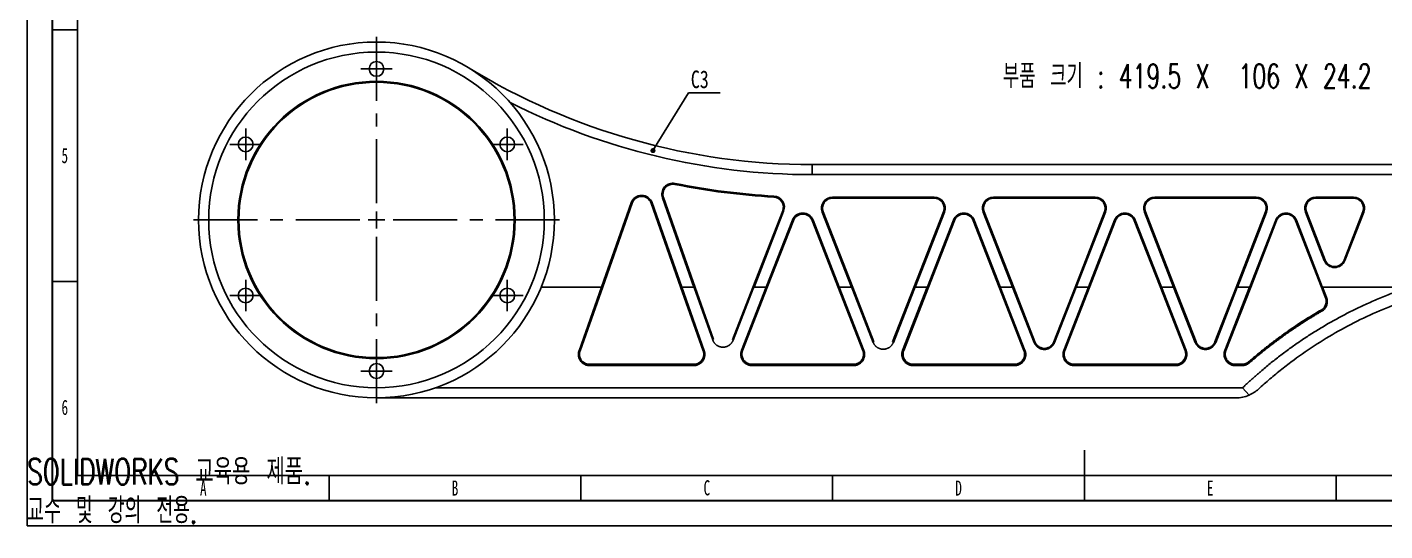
# Model space of a CAD drawing. Header units: millimetres. Extents: x 0 to 420, y 0 to 298.
# Drawn here: x 0 to 269.7, y 0 to 100 of the extents above; entities that cross this region are included whole.
import ezdxf

# ---------------------------------------------------------------- set-up
doc = ezdxf.new("R2010")
doc.units = ezdxf.units.MM
doc.linetypes.add('CENTERX2', pattern=[20.32, 12.7, -2.54, 2.54, -2.54])
for name, color, linetype in [('SLD-0', 179, 'Continuous'), ('가는실선', 7, 'Continuous'), ('중심선', 1, 'CENTERX2'), ('치수선', 104, 'Continuous')]:
    doc.layers.add(name, color=color, linetype=linetype)
doc.layers.add('도면층1', color=4, linetype='Continuous', lineweight=35)
doc.layers.add('도면층2', color=3, linetype='Continuous', lineweight=25)
doc.styles.add('SLDTEXTSTYLE12', font='TXT', dxfattribs={"width": 0.7, "bigfont": 'bigfont'})
doc.styles.add('SLDTEXTSTYLE13', font='TXT', dxfattribs={"width": 0.645455, "bigfont": 'bigfont'})
doc.styles.add('SLDTEXTSTYLE2', font='TXT', dxfattribs={"width": 0.638186})
doc.styles.add('SLDTEXTSTYLE4', font='TXT', dxfattribs={"width": 0.75})
doc.styles.add('SLDTEXTSTYLE7', font='TXT', dxfattribs={"width": 0.675926, "bigfont": 'bigfont'})
doc.dimstyles.new('SLDDIMSTYLE12', dxfattribs={"dimtxt": 0.18, "dimasz": 1.016, "dimexe": 0, "dimexo": 0.0625, "dimgap": 0, "dimtad": 0, "dimtih": 1, "dimtoh": 1, "dimdec": 0, "dimrnd": 1e-09, "dimzin": 0, "dimdsep": 46, "dimtxsty": 'Standard', "dimblk1": 'DOT', "dimblk2": 'DOT', "dimsah": 1, "dimcen": 0.09, "dimadec": 0, "dimazin": 0, "dimtfac": 1.016, "dimtdec": 0, "dimtofl": 0, "dimtmove": 0, "dimatfit": 3, "dimldrblk": 'DOT', "dimfxl": 1, "dimfrac": 2, "dimtolj": 1, "dimtzin": 0, "dimarcsym": 0})
doc.dimstyles.new('SLDDIMSTYLE3', dxfattribs={"dimtxt": 3.5, "dimasz": 3.302, "dimexe": 0, "dimexo": 0.0625, "dimgap": 0.875, "dimtad": 0, "dimtih": 1, "dimtoh": 1, "dimdec": 3, "dimlfac": 1.5, "dimrnd": 1e-09, "dimzin": 12, "dimdsep": 46, "dimtxsty": 'SLDTEXTSTYLE4', "dimblk1": 'NONE', "dimblk2": 'NONE', "dimsah": 1, "dimcen": 0, "dimadec": 0, "dimazin": 3, "dimtfac": 1, "dimtdec": 3, "dimtofl": 0, "dimtmove": 0, "dimatfit": 3, "dimldrblk": 'NONE', "dimfxl": 1, "dimfrac": 2, "dimtolj": 1, "dimtzin": 12, "dimarcsym": 0})

# ---------------------------------------------------------------- blocks, each defined once
blk = doc.blocks.new('_D_12')
at = {"layer": '치수선', "transparency": 16777216, "insert": (114.69, 172.74), "char_height": 3.5, "attachment_point": 1, "style": 'SLDTEXTSTYLE4'}
blk.add_mtext('R196', dxfattribs=at)
blk = doc.blocks.new('_None')
blk = doc.blocks.new('SW_NOTE_0_1')
at = {"layer": '치수선', "color": 0}
blk.add_line((6.25, 0), (0, 0), dxfattribs=at)
at = {"layer": '치수선', "color": 0, "insert": (0.43, 4.47), "char_height": 3.5, "attachment_point": 1, "style": 'SLDTEXTSTYLE4'}
blk.add_mtext('C3', dxfattribs=at)
blk = doc.blocks.new('_Dot')
at = {"color": 0, "linetype": 'ByBlock', "lineweight": -2}
blk.add_line((-0.5, 0), (-1, 0), dxfattribs=at)
at = {"color": 0, "linetype": 'ByBlock', "const_width": 0.5}
blk.add_lwpolyline([(-0.25, 0, 1), (0.25, 0, 1)], format="xyb", close=True, dxfattribs=at)
blk = doc.blocks.new('SW_CENTERMARKSYMBOL_20')
at = {"layer": '중심선', "color": 0}
for p, q in [((0, 3.33), (0, 37)), ((-3.33, 0), (-37, 0)), ((0, 0), (-1.67, 0)), ((0, 0), (0, 1.67)), ((0, 0), (0, -1.67)), ((0, 0), (1.67, 0)), ((3.33, 0), (37, 0)), ((0, -3.33), (0, -37))]:
    blk.add_line(p, q, dxfattribs=at)
blk = doc.blocks.new('SW_CENTERMARKSYMBOL_22')
at = {"layer": '중심선', "color": 0}
for p, q in [((0, 1.67), (0, 3.13)), ((-1.67, 0), (-3.13, 0)), ((0, 0), (-1.67, 0)), ((0, 0), (0, 1.67)), ((0, 0), (0, -1.67)), ((0, 0), (1.67, 0)), ((1.67, 0), (3.13, 0)), ((0, -1.67), (0, -3.13))]:
    blk.add_line(p, q, dxfattribs=at)
blk = doc.blocks.new('SW_CENTERMARKSYMBOL_23')
at = {"layer": '중심선', "color": 0}
for p, q in [((0, 1.67), (0, 3.13)), ((-1.67, 0), (-3.13, 0)), ((0, 0), (-1.67, 0)), ((0, 0), (0, 1.67)), ((0, 0), (0, -1.67)), ((0, 0), (1.67, 0)), ((1.67, 0), (3.13, 0)), ((0, -1.67), (0, -3.13))]:
    blk.add_line(p, q, dxfattribs=at)
blk = doc.blocks.new('SW_CENTERMARKSYMBOL_24')
at = {"layer": '중심선', "color": 0}
for p, q in [((0, 1.67), (0, 3.13)), ((-1.67, 0), (-3.13, 0)), ((0, 0), (-1.67, 0)), ((0, 0), (0, 1.67)), ((0, 0), (0, -1.67)), ((0, 0), (1.67, 0)), ((1.67, 0), (3.13, 0)), ((0, -1.67), (0, -3.13))]:
    blk.add_line(p, q, dxfattribs=at)
blk = doc.blocks.new('SW_CENTERMARKSYMBOL_25')
at = {"layer": '중심선', "color": 0}
for p, q in [((0, 1.67), (0, 3.13)), ((-1.67, 0), (-3.13, 0)), ((0, 0), (-1.67, 0)), ((0, 0), (0, 1.67)), ((0, 0), (0, -1.67)), ((0, 0), (1.67, 0)), ((1.67, 0), (3.13, 0)), ((0, -1.67), (0, -3.13))]:
    blk.add_line(p, q, dxfattribs=at)
blk = doc.blocks.new('SW_CENTERMARKSYMBOL_26')
at = {"layer": '중심선', "color": 0}
for p, q in [((0, 1.67), (0, 3.13)), ((-1.67, 0), (-3.13, 0)), ((0, 0), (-1.67, 0)), ((0, 0), (0, 1.67)), ((0, 0), (0, -1.67)), ((0, 0), (1.67, 0)), ((1.67, 0), (3.13, 0)), ((0, -1.67), (0, -3.13))]:
    blk.add_line(p, q, dxfattribs=at)
blk = doc.blocks.new('SW_CENTERMARKSYMBOL_27')
at = {"layer": '중심선', "color": 0}
for p, q in [((0, 1.67), (0, 3.13)), ((-1.67, 0), (-3.13, 0)), ((0, 0), (-1.67, 0)), ((0, 0), (0, 1.67)), ((0, 0), (0, -1.67)), ((0, 0), (1.67, 0)), ((1.67, 0), (3.13, 0)), ((0, -1.67), (0, -3.13))]:
    blk.add_line(p, q, dxfattribs=at)

msp = doc.modelspace()

# ---------------------------------------------------------------- linework, layer by layer
at = {"color": 7, "linetype": 'Continuous', "lineweight": 25}
for p, q in [((155.91298, 70.7314), (155.91298, 72.7314)), ((155.91298, 72.7314), (302.72143, 72.7314)), ((302.72143, 70.7314), (155.91298, 70.7314)), ((128.66655, 68.79466), (128.70623, 68.99069)), ((114.07444, 48.39807), (119.98, 65.14422)), ((120.16861, 65.07771), (114.31628, 48.48248)), ((120.16861, 65.07771), (119.98, 65.14422)), ((123.94092, 65.07771), (124.12953, 65.14422)), ((129.79325, 48.48248), (123.94092, 65.07771)), ((124.12953, 65.14422), (130.03509, 48.39807)), ((126.3836, 66.16927), (126.19499, 66.10275)), ((132.43857, 48.39807), (126.19499, 66.10275)), ((126.3836, 66.16927), (132.68576, 48.2985)), ((148.32453, 66.27455), (148.33559, 66.47424)), ((159.97855, 66.26473), (180.13514, 66.26473)), ((159.97855, 66.06473), (159.97855, 66.26473)), ((180.13514, 66.06473), (159.97855, 66.06473)), ((180.13514, 66.06473), (180.13514, 66.26473)), ((191.97439, 66.26473), (212.13514, 66.26473)), ((191.97439, 66.06473), (191.97439, 66.26473)), ((212.13514, 66.06473), (191.97439, 66.06473)), ((212.13514, 66.06473), (212.13514, 66.26473)), ((223.97439, 66.26473), (244.13514, 66.26473)), ((223.97439, 66.06473), (223.97439, 66.26473)), ((244.13514, 66.06473), (223.97439, 66.06473)), ((244.13514, 66.06473), (244.13514, 66.26473)), ((255.97439, 66.26473), (263.44662, 66.26473)), ((255.97439, 66.06473), (255.97439, 66.26473)), ((263.44662, 66.06473), (255.97439, 66.06473)), ((263.44662, 66.06473), (263.44662, 66.26473)), ((144.12885, 48.30311), (150.07726, 63.55072)), ((150.26358, 63.47803), (144.38057, 48.39807)), ((150.07726, 63.55072), (150.26358, 63.47803)), ((158.11532, 63.33785), (157.92899, 63.26516)), ((163.72895, 48.39807), (157.92899, 63.26516)), ((158.11532, 63.33785), (163.98069, 48.30309)), ((176.13116, 48.3031), (181.9983, 63.33765)), ((182.18461, 63.26494), (176.38291, 48.39807)), ((181.9983, 63.33765), (182.18461, 63.26494)), ((190.11123, 63.33765), (189.92492, 63.26494)), ((195.72662, 48.39807), (189.92492, 63.26494)), ((190.11123, 63.33765), (195.96266, 48.34335)), ((208.14686, 48.34335), (213.9983, 63.33765)), ((214.18461, 63.26494), (208.38291, 48.39807)), ((213.9983, 63.33765), (214.18461, 63.26494)), ((222.11123, 63.33765), (221.92492, 63.26494)), ((227.72662, 48.39807), (221.92492, 63.26494)), ((222.11123, 63.33765), (227.96266, 48.34335)), ((240.14686, 48.34335), (245.9983, 63.33765)), ((246.18461, 63.26494), (240.38291, 48.39807)), ((245.9983, 63.33765), (246.18461, 63.26494)), ((253.92492, 63.26494), (254.11123, 63.33765)), ((257.66103, 53.69115), (253.92492, 63.26494)), ((254.11123, 63.33765), (257.84735, 53.76386)), ((261.57366, 53.76386), (265.30977, 63.33765)), ((265.49609, 63.26494), (261.75997, 53.69115)), ((265.30977, 63.33765), (265.49609, 63.26494)), ((146.81362, 48.39807), (152.00521, 61.70571)), ((152.19153, 61.63302), (147.06391, 48.48935)), ((152.19153, 61.63302), (152.00521, 61.70571)), ((155.918, 61.63302), (156.10432, 61.70571)), ((161.04562, 48.48935), (155.918, 61.63302)), ((156.10432, 61.70571), (161.29591, 48.39807)), ((178.84443, 48.47078), (184.00529, 61.69549)), ((184.19161, 61.62279), (179.03565, 48.41063)), ((184.19161, 61.62279), (184.00529, 61.69549)), ((187.91792, 61.62279), (188.10424, 61.69549)), ((193.07388, 48.41063), (187.91792, 61.62279)), ((188.10424, 61.69549), (193.2651, 48.47078)), ((210.81605, 48.39807), (216.00529, 61.69549)), ((216.19161, 61.62279), (211.06637, 48.48937)), ((216.19161, 61.62279), (216.00529, 61.69549)), ((219.91792, 61.62279), (220.10424, 61.69549)), ((225.04315, 48.48937), (219.91792, 61.62279)), ((220.10424, 61.69549), (225.29347, 48.39807)), ((242.84443, 48.47078), (248.00529, 61.69549)), ((248.19161, 61.62279), (243.03565, 48.41063)), ((248.19161, 61.62279), (248.00529, 61.69549)), ((251.91792, 61.62279), (252.10424, 61.69549)), ((257.07388, 48.41063), (251.91792, 61.62279)), ((252.10424, 61.69549), (257.2651, 48.47078)), ((257.66103, 53.69115), (257.84735, 53.76386)), ((261.75997, 53.69115), (261.57366, 53.76386)), ((102.10914, 48.39807), (114.07444, 48.39807)), ((109.62072, 35.76815), (114.07412, 48.39649)), ((114.31628, 48.48248), (109.81906, 35.72989)), ((114.07412, 48.39649), (114.31628, 48.48248)), ((114.07412, 48.39649), (114.07444, 48.39807)), ((129.79325, 48.48248), (130.0354, 48.39649)), ((134.29047, 35.72989), (129.79325, 48.48248)), ((130.03509, 48.39807), (130.0354, 48.39649)), ((130.03509, 48.39807), (132.43857, 48.39807)), ((130.0354, 48.39649), (134.48881, 35.76815)), ((132.58613, 48.10697), (132.43857, 48.39807)), ((132.58613, 48.10697), (132.68576, 48.2985)), ((136.18555, 37.90023), (132.58613, 48.10697)), ((132.68576, 48.2985), (136.32627, 37.97525)), ((140.07565, 37.91352), (144.12885, 48.30311)), ((144.22451, 48.11236), (140.21466, 37.83389)), ((141.91337, 35.83646), (146.81318, 48.39618)), ((147.06391, 48.48935), (142.11027, 35.79162)), ((144.22451, 48.11236), (144.12885, 48.30311)), ((144.38057, 48.39807), (144.22451, 48.11236)), ((144.38057, 48.39807), (146.81362, 48.39807)), ((146.81318, 48.39618), (147.06391, 48.48935)), ((146.81318, 48.39618), (146.81362, 48.39807)), ((161.04562, 48.48935), (161.29635, 48.39618)), ((165.99926, 35.79162), (161.04562, 48.48935)), ((161.29591, 48.39807), (161.29635, 48.39618)), ((161.29591, 48.39807), (163.72895, 48.39807)), ((161.29635, 48.39618), (166.19616, 35.83646)), ((163.88505, 48.11232), (163.72895, 48.39807)), ((163.88505, 48.11232), (163.98069, 48.30309)), ((168.05302, 37.42851), (163.88505, 48.11232)), ((163.98069, 48.30309), (168.19202, 37.50814)), ((171.91841, 37.50794), (176.13116, 48.3031)), ((176.22679, 48.11234), (172.05741, 37.4283)), ((173.90431, 35.84215), (178.80418, 48.39807)), ((179.03565, 48.41063), (174.11123, 35.79182)), ((176.22679, 48.11234), (176.13116, 48.3031)), ((176.38291, 48.39807), (176.22679, 48.11234)), ((176.38291, 48.39807), (178.80418, 48.39807)), ((178.80418, 48.39807), (178.84443, 48.47078)), ((178.84443, 48.47078), (179.03565, 48.41063)), ((193.07388, 48.41063), (193.2651, 48.47078)), ((197.9983, 35.79182), (193.07388, 48.41063)), ((193.2651, 48.47078), (193.30535, 48.39807)), ((193.30535, 48.39807), (198.20522, 35.84215)), ((193.30535, 48.39807), (195.72662, 48.39807)), ((195.72765, 48.39618), (195.72662, 48.39807)), ((200.01433, 37.41158), (195.72765, 48.39618)), ((195.72765, 48.39618), (195.96266, 48.34335)), ((195.96266, 48.34335), (200.19161, 37.50668)), ((203.91792, 37.50668), (208.14686, 48.34335)), ((208.38188, 48.39618), (204.0952, 37.41158)), ((205.91434, 35.83668), (210.81561, 48.39618)), ((211.06637, 48.48937), (206.11123, 35.79182)), ((208.38188, 48.39618), (208.14686, 48.34335)), ((208.38291, 48.39807), (208.38188, 48.39618)), ((208.38291, 48.39807), (210.81605, 48.39807)), ((210.81561, 48.39618), (211.06637, 48.48937)), ((210.81561, 48.39618), (210.81605, 48.39807)), ((225.04315, 48.48937), (225.29392, 48.39618)), ((229.9983, 35.79182), (225.04315, 48.48937)), ((225.29347, 48.39807), (225.29392, 48.39618)), ((225.29347, 48.39807), (227.72662, 48.39807)), ((225.29392, 48.39618), (230.19518, 35.83668)), ((227.72765, 48.39618), (227.72662, 48.39807)), ((232.01433, 37.41158), (227.72765, 48.39618)), ((227.72765, 48.39618), (227.96266, 48.34335)), ((227.96266, 48.34335), (232.19161, 37.50668)), ((235.91792, 37.50668), (240.14686, 48.34335)), ((240.38188, 48.39618), (236.0952, 37.41158)), ((237.90431, 35.84215), (242.80418, 48.39807)), ((243.03565, 48.41063), (238.11123, 35.79182)), ((240.38188, 48.39618), (240.14686, 48.34335)), ((240.38291, 48.39807), (240.38188, 48.39618)), ((240.38291, 48.39807), (242.80418, 48.39807)), ((242.80418, 48.39807), (242.84443, 48.47078)), ((242.84443, 48.47078), (243.03565, 48.41063)), ((257.07388, 48.41063), (257.2651, 48.47078)), ((257.89841, 46.29778), (257.07388, 48.41063)), ((257.2651, 48.47078), (257.30535, 48.39807)), ((257.30535, 48.39807), (258.10533, 46.34811)), ((257.30535, 48.39807), (274.57256, 48.39807)), ((257.89841, 46.29778), (258.10533, 46.34811)), ((257.03418, 43.83803), (257.14512, 43.61518)), ((136.18555, 37.90023), (136.32627, 37.97525)), ((140.21466, 37.83389), (140.07565, 37.91352)), ((109.62072, 35.76815), (109.81906, 35.72989)), ((134.29047, 35.72989), (134.48881, 35.76815)), ((141.91337, 35.83646), (142.11027, 35.79162)), ((165.99926, 35.79162), (166.19616, 35.83646)), ((168.05302, 37.42851), (168.19202, 37.50814)), ((172.05741, 37.4283), (171.91841, 37.50794)), ((173.90431, 35.84215), (174.11123, 35.79182)), ((197.9983, 35.79182), (198.20522, 35.84215)), ((200.01433, 37.41158), (200.19161, 37.50668)), ((204.0952, 37.41158), (203.91792, 37.50668)), ((205.91434, 35.83668), (206.11123, 35.79182)), ((229.9983, 35.79182), (230.19518, 35.83668)), ((232.01433, 37.41158), (232.19161, 37.50668)), ((236.0952, 37.41158), (235.91792, 37.50668)), ((237.90431, 35.84215), (238.11123, 35.79182)), ((111.70521, 32.82274), (111.70521, 33.06473)), ((111.70521, 33.06473), (132.40432, 33.06473)), ((132.40432, 32.82274), (111.70521, 32.82274)), ((132.40432, 32.82274), (132.40432, 33.06473)), ((143.9735, 32.82142), (143.9735, 33.06473)), ((143.9735, 33.06473), (164.13603, 33.06473)), ((164.13603, 32.82142), (143.9735, 32.82142)), ((164.13603, 32.82142), (164.13603, 33.06473)), ((175.97439, 32.81219), (175.97439, 33.06473)), ((175.97439, 33.06473), (196.13514, 33.06473)), ((196.13514, 32.81219), (175.97439, 32.81219)), ((196.13514, 32.81219), (196.13514, 33.06473)), ((207.97439, 32.82141), (207.97439, 33.06473)), ((207.97439, 33.06473), (228.13514, 33.06473)), ((228.13514, 32.82141), (207.97439, 32.82141)), ((228.13514, 32.82141), (228.13514, 33.06473)), ((239.97439, 32.81219), (239.97439, 33.06473)), ((239.97439, 33.06473), (241.31508, 33.06473)), ((241.31508, 32.81219), (239.97439, 32.81219)), ((241.31508, 32.81219), (241.31508, 33.06473)), ((242.77489, 33.35897), (242.62897, 33.55686)), ((81.04762, 28.37724), (241.39796, 28.37724)), ((241.39797, 28.37724), (242.71454, 26.94242)), ((240.07604, 26.39807), (69.3881, 26.39807))]:
    msp.add_line(p, q, dxfattribs=at)
for centre, radius in [((69.3881, 61.7314), 35.33333), ((69.3881, 61.7314), 33.33333), ((69.3881, 91.7314), 1.46667), ((69.3881, 61.7314), 27.53333), ((69.3881, 61.7314), 27.33333), ((43.40734, 76.7314), 1.46667), ((95.36886, 76.7314), 1.46667), ((43.40734, 46.7314), 1.46667), ((95.36886, 46.7314), 1.46667), ((69.3881, 31.7314), 1.46667)]:
    msp.add_circle(centre, radius, dxfattribs=at)
for centre, radius, start, end in [((155.91298, 203.39807), 130.66667, 238.5849216, 270), ((155.91298, 203.39807), 132.66667, 243.1106508, 270), ((128.26976, 66.83442), 2.2, 78.5568018, 199.4252822), ((128.26976, 66.83442), 2, 78.5568018, 199.4252822), ((155.91298, 203.39807), 137.33333, 258.5568018, 266.832469), ((155.91298, 203.39807), 137.13333, 258.5568018, 266.832469), ((122.05476, 64.41255), 2.2, 19.4252822, 160.5747178), ((122.05476, 64.41255), 2, 19.4252822, 160.5747178), ((148.21402, 64.2776), 2, 338.6882146, 86.832469), ((148.21402, 64.2776), 2.2, 338.6882146, 86.832469), ((159.97855, 64.06473), 2.2, 90, 201.3117854), ((159.97855, 64.06473), 2, 90, 201.3117854), ((180.13514, 64.06473), 2.2, 338.6820877, 90), ((180.13514, 64.06473), 2, 338.6820877, 90), ((191.97439, 64.06473), 2.2, 90, 201.3179123), ((191.97439, 64.06473), 2, 90, 201.3179123), ((212.13514, 64.06473), 2.2, 338.6820877, 90), ((212.13514, 64.06473), 2, 338.6820877, 90), ((223.97439, 64.06473), 2.2, 90, 201.3179123), ((223.97439, 64.06473), 2, 90, 201.3179123), ((244.13514, 64.06473), 2.2, 338.6820877, 90), ((244.13514, 64.06473), 2, 338.6820877, 90), ((255.97439, 64.06473), 2.2, 90, 201.3179123), ((255.97439, 64.06473), 2, 90, 201.3179123), ((263.44662, 64.06473), 2.2, 338.6820877, 90), ((263.44662, 64.06473), 2, 338.6820877, 90), ((154.05476, 60.90614), 2.2, 21.3117854, 158.6882146), ((154.05476, 60.90614), 2, 21.3117854, 158.6882146), ((186.05476, 60.8957), 2.2, 21.3179123, 158.6820877), ((186.05476, 60.8957), 2, 21.3179123, 158.6820877), ((218.05476, 60.8957), 2.2, 21.3179123, 158.6820877), ((218.05476, 60.8957), 2, 21.3179123, 158.6820877), ((250.05476, 60.8957), 2.2, 21.3179123, 158.6820877), ((250.05476, 60.8957), 2, 21.3179123, 158.6820877), ((259.7105, 54.49094), 2.2, 201.3179123, 338.6820877), ((259.7105, 54.49094), 2, 201.3179123, 338.6820877), ((240.07604, 33.06473), 6.66667, 270, 293.3142673)]:
    msp.add_arc(centre, radius, start, end, dxfattribs=at)
for points, knots in [([(241.39796, 28.37724), (241.56635, 28.53755), (241.9031, 28.85815), (242.41301, 29.33402), (242.92636, 29.80613), (243.44351, 30.27415), (243.96435, 30.73815), (244.48892, 31.19812), (245.45708, 32.03369), (246.8866, 33.22404), (248.80501, 34.73405), (250.76441, 36.19077), (252.76321, 37.59298), (254.80002, 38.9399), (257.56311, 40.65977), (261.10438, 42.66651), (264.43976, 44.32054), (266.77073, 45.3757), (268.05092, 45.93116), (269.3391, 46.46613), (270.63524, 46.98075), (271.9395, 47.47453), (273.25124, 47.94934), (274.13206, 48.24845), (274.57256, 48.39803)], [0, 0, 0, 0, 0.017894137, 0.035785361, 0.05367478, 0.071563501, 0.089452632, 0.107343278, 0.125236549, 0.187831613, 0.25039831, 0.312935153, 0.375490266, 0.43800758, 0.500514909, 0.625443952, 0.750352632, 0.786060434, 0.821738679, 0.857396311, 0.89304229, 0.928685585, 0.964335166, 1, 1, 1, 1]), ([(281.94928, 48.18933), (281.70812, 48.12877), (281.22559, 48.00758), (280.50352, 47.81779), (279.78236, 47.62202), (279.06232, 47.4197), (278.34342, 47.21098), (277.62572, 46.99581), (276.90929, 46.77421), (276.19418, 46.54618), (275.48045, 46.31172), (274.76817, 46.07083), (274.05739, 45.8235), (273.34817, 45.56975), (272.64057, 45.30957), (271.93466, 45.04298), (269.72444, 44.18606), (266.04326, 42.6002), (261.03881, 40.04464), (256.19242, 37.15657), (252.68944, 34.74574), (250.3816, 33.01189), (249.19758, 32.0897), (248.02383, 31.14228), (246.86138, 30.16913), (245.70919, 29.17204), (244.95448, 28.48863), (244.57614, 28.14604)], [0, 0, 0, 0, 0.017375866, 0.034768049, 0.052176574, 0.06960147, 0.087042764, 0.104500483, 0.121974654, 0.139465304, 0.156972459, 0.174496148, 0.192036395, 0.209593229, 0.227166675, 0.244756761, 0.262363512, 0.39295856, 0.524940124, 0.655420345, 0.787839712, 0.822736967, 0.857819147, 0.893086397, 0.928538861, 0.964176683, 1, 1, 1, 1]), ([(257.03418, 43.83803), (257.06755, 43.85802), (257.13478, 43.89831), (257.23154, 43.96655), (257.33956, 44.05206), (257.45615, 44.15949), (257.61549, 44.33471), (257.78484, 44.58015), (257.93218, 44.90444), (258.00536, 45.1923), (258.03274, 45.42735), (258.03758, 45.60493), (258.02672, 45.78226), (257.99947, 45.96079), (257.95787, 46.13365), (257.91754, 46.24497), (257.89841, 46.29778)], [0, 0, 0, 0, 0.040839036, 0.082290636, 0.124357285, 0.185694118, 0.248970387, 0.373739058, 0.498749926, 0.623937128, 0.686630238, 0.749333441, 0.812034225, 0.874720158, 0.940568595, 1, 1, 1, 1]), ([(258.10533, 46.34811), (258.11687, 46.31738), (258.13998, 46.25582), (258.17925, 46.13032), (258.21835, 45.97048), (258.24782, 45.77531), (258.25997, 45.57831), (258.25457, 45.38101), (258.23174, 45.18496), (258.1916, 44.99171), (258.13451, 44.80277), (258.06088, 44.61964), (257.97134, 44.44374), (257.86652, 44.27648), (257.74733, 44.11914), (257.61463, 43.97302), (257.46955, 43.83916), (257.33909, 43.73893), (257.22995, 43.66554), (257.1734, 43.63197), (257.14512, 43.61518)], [0, 0, 0, 0, 0.031251592, 0.062594241, 0.125204379, 0.187836255, 0.25048021, 0.313126132, 0.375763846, 0.438383407, 0.500975481, 0.563531515, 0.626044166, 0.68850733, 0.750916571, 0.813269001, 0.875563655, 0.937801349, 0.968891151, 1, 1, 1, 1]), ([(242.62897, 33.55686), (242.81713, 33.72003), (243.19304, 34.04602), (243.76138, 34.52868), (244.33214, 35.00602), (244.90562, 35.47761), (245.48167, 35.94359), (246.06025, 36.4039), (246.6413, 36.85856), (247.22474, 37.30757), (247.81053, 37.75093), (248.3986, 38.18864), (248.98889, 38.6207), (249.78733, 39.19538), (250.79827, 39.90456), (252.02757, 40.73738), (253.26587, 41.54748), (254.51298, 42.33435), (255.76738, 43.09986), (256.61243, 43.59227), (257.03418, 43.83803)], [0, 0, 0, 0, 0.042192403, 0.084292751, 0.126301079, 0.16821742, 0.210041807, 0.251774276, 0.293414861, 0.334963597, 0.376420518, 0.417785661, 0.459059059, 0.50024075, 0.584287488, 0.668032391, 0.751475775, 0.834617957, 0.917459257, 1, 1, 1, 1]), ([(257.14512, 43.61518), (256.93264, 43.49201), (256.50767, 43.24569), (255.87408, 42.86972), (255.24335, 42.48903), (254.61575, 42.10315), (253.99121, 41.71219), (252.9556, 41.05221), (251.52067, 40.10483), (249.70608, 38.84261), (247.92251, 37.53672), (246.36567, 36.33807), (245.0253, 35.26165), (243.89029, 34.32177), (243.14673, 33.67994), (242.77489, 33.35897)], [0, 0, 0, 0, 0.041630697, 0.083260491, 0.124892125, 0.166528338, 0.208171872, 0.249825465, 0.374768217, 0.499761162, 0.624763525, 0.749817078, 0.833197717, 0.916584745, 1, 1, 1, 1]), ([(140.21466, 37.83389), (140.20099, 37.80031), (140.17367, 37.73316), (140.12623, 37.63515), (140.0656, 37.52357), (139.98818, 37.40066), (139.89093, 37.26941), (139.78397, 37.14592), (139.66797, 37.0309), (139.54356, 36.92502), (139.41148, 36.82887), (139.27248, 36.74304), (139.12737, 36.66799), (138.97698, 36.60418), (138.82218, 36.55195), (138.66386, 36.51163), (138.50294, 36.48343), (138.34034, 36.46754), (138.177, 36.46402), (138.01387, 36.47292), (137.85189, 36.49415), (137.69198, 36.52764), (137.53508, 36.57314), (137.38208, 36.63044), (137.23387, 36.69916), (137.09131, 36.77895), (136.95521, 36.86932), (136.82637, 36.96976), (136.70551, 37.07967), (136.59336, 37.19846), (136.49053, 37.32539), (136.39765, 37.45978), (136.31518, 37.6008), (136.25573, 37.72322), (136.21354, 37.82354), (136.19489, 37.87465), (136.18555, 37.90023)], [0, 0, 0, 0, 0.020932192, 0.041847718, 0.062799583, 0.094164038, 0.125505384, 0.156822483, 0.188114801, 0.219382328, 0.250625671, 0.281845952, 0.313044869, 0.344224578, 0.375387715, 0.406537274, 0.437676589, 0.468809215, 0.499938877, 0.531069362, 0.562204436, 0.593347769, 0.624502819, 0.655672796, 0.68686053, 0.718068474, 0.749298572, 0.780552295, 0.811830525, 0.843133622, 0.874461328, 0.905812865, 0.937186862, 0.968581507, 0.984275797, 1, 1, 1, 1]), ([(111.70521, 32.82274), (111.67591, 32.82307), (111.61732, 32.82375), (111.52951, 32.82919), (111.42744, 32.83931), (111.31138, 32.85677), (111.13926, 32.89325), (110.92856, 32.95806), (110.68699, 33.06532), (110.45989, 33.20058), (110.25054, 33.36192), (110.06189, 33.54704), (109.89663, 33.75329), (109.75711, 33.97775), (109.64532, 34.21722), (109.56283, 34.46829), (109.51083, 34.72739), (109.49004, 34.99084), (109.50079, 35.25486), (109.53584, 35.47238), (109.57393, 35.6215), (109.59931, 35.70572), (109.61358, 35.74732), (109.62072, 35.76815)], [0, 0, 0, 0, 0.020700095, 0.041405283, 0.062149014, 0.093183966, 0.12431135, 0.186481346, 0.248702642, 0.310987663, 0.373345186, 0.435779853, 0.498291922, 0.560877268, 0.62352763, 0.68623109, 0.748972752, 0.811735582, 0.874501363, 0.937251713, 0.968629281, 0.9842974, 1, 1, 1, 1]), ([(109.81906, 35.72989), (109.80689, 35.69346), (109.78167, 35.61795), (109.75305, 35.50451), (109.72995, 35.38596), (109.70903, 35.22815), (109.70081, 35.02653), (109.71962, 34.78817), (109.76668, 34.55372), (109.8413, 34.32656), (109.94248, 34.10985), (110.11038, 33.83961), (110.32662, 33.60034), (110.57924, 33.40606), (110.78533, 33.2835), (111.003, 33.187), (111.20647, 33.12442), (111.38821, 33.08802), (111.54638, 33.06837), (111.65232, 33.06595), (111.70521, 33.06473)], [0, 0, 0, 0, 0.030304351, 0.06280711, 0.092285963, 0.125654209, 0.188492886, 0.251327971, 0.314137289, 0.3769001, 0.439598259, 0.502217239, 0.626960478, 0.690139367, 0.751554816, 0.814188315, 0.875842817, 0.917371255, 0.958754769, 1, 1, 1, 1]), ([(134.48881, 35.76815), (134.49824, 35.74041), (134.51709, 35.68492), (134.54116, 35.6003), (134.56556, 35.50067), (134.58769, 35.38542), (134.61053, 35.211), (134.61948, 34.99082), (134.5987, 34.72739), (134.5467, 34.46829), (134.46421, 34.21722), (134.35242, 33.97775), (134.2129, 33.75329), (134.04764, 33.54704), (133.85899, 33.36192), (133.64963, 33.20058), (133.42255, 33.06532), (133.18095, 32.95806), (132.92832, 32.88035), (132.71147, 32.84105), (132.55817, 32.82739), (132.47031, 32.82331), (132.42633, 32.82293), (132.40432, 32.82274)], [0, 0, 0, 0, 0.020896511, 0.041802329, 0.062749949, 0.094092617, 0.125527801, 0.188293637, 0.251056522, 0.313798239, 0.376501754, 0.43915217, 0.501737571, 0.564249695, 0.626684416, 0.689041994, 0.751327069, 0.813548419, 0.87571847, 0.937852587, 0.96892569, 0.984444515, 1, 1, 1, 1]), ([(132.40432, 33.06473), (132.44396, 33.06541), (132.52335, 33.06678), (132.64215, 33.07781), (132.7604, 33.09545), (132.91576, 33.1284), (133.10652, 33.18698), (133.32418, 33.2835), (133.53028, 33.40605), (133.7829, 33.60033), (133.99915, 33.83961), (134.16704, 34.10985), (134.26823, 34.32656), (134.34285, 34.55372), (134.38991, 34.78817), (134.40872, 35.02653), (134.4005, 35.22813), (134.37958, 35.38595), (134.35648, 35.50449), (134.32786, 35.61794), (134.30264, 35.69345), (134.29047, 35.72989)], [0, 0, 0, 0, 0.030921243, 0.06192146, 0.093003465, 0.124170048, 0.185815139, 0.248456223, 0.309862256, 0.373048731, 0.497790136, 0.560408197, 0.623105435, 0.685867324, 0.748675719, 0.811509882, 0.874347636, 0.907707141, 0.937193813, 0.969692439, 1, 1, 1, 1]), ([(143.9735, 32.82142), (143.94369, 32.82177), (143.88405, 32.82246), (143.7947, 32.8281), (143.69083, 32.83858), (143.57276, 32.85665), (143.39772, 32.8944), (143.18362, 32.96147), (142.93854, 33.07241), (142.70869, 33.21221), (142.49749, 33.37882), (142.30802, 33.56978), (142.14309, 33.78227), (142.00511, 34.01316), (141.89611, 34.25907), (141.8177, 34.51635), (141.77103, 34.78123), (141.75678, 35.04982), (141.77517, 35.31813), (141.81743, 35.53836), (141.86095, 35.68884), (141.88951, 35.77368), (141.90541, 35.81552), (141.91337, 35.83646)], [0, 0, 0, 0, 0.02069978, 0.041403835, 0.062146781, 0.09318147, 0.124307335, 0.186475761, 0.248697098, 0.31098399, 0.373345202, 0.435785114, 0.498303479, 0.560895456, 0.623551908, 0.686259949, 0.749003698, 0.81176521, 0.874525509, 0.937265693, 0.968636823, 0.984301799, 1, 1, 1, 1]), ([(142.11027, 35.79162), (142.09664, 35.75486), (142.0685, 35.67892), (142.0357, 35.56414), (142.0086, 35.44444), (141.98266, 35.28458), (141.96863, 35.08015), (141.98153, 34.83725), (142.02374, 34.59769), (142.09464, 34.36501), (142.19325, 34.14259), (142.3592, 33.86474), (142.57573, 33.61808), (142.83048, 33.41757), (143.03899, 33.29095), (143.25968, 33.19121), (143.46634, 33.12649), (143.65109, 33.08883), (143.81195, 33.0685), (143.91971, 33.06599), (143.9735, 33.06473)], [0, 0, 0, 0, 0.030396712, 0.062790473, 0.092545745, 0.125626961, 0.188459766, 0.251294048, 0.31410669, 0.376875821, 0.439582083, 0.502209755, 0.62696046, 0.690177919, 0.75156221, 0.814212864, 0.875848692, 0.917380255, 0.958761733, 1, 1, 1, 1]), ([(166.19616, 35.83646), (166.20667, 35.80856), (166.2277, 35.75274), (166.25492, 35.66745), (166.28291, 35.56688), (166.30898, 35.45032), (166.33742, 35.27356), (166.35275, 35.0498), (166.3385, 34.78124), (166.29183, 34.51635), (166.21342, 34.25907), (166.10442, 34.01316), (165.96644, 33.78227), (165.80151, 33.56978), (165.61204, 33.37882), (165.40083, 33.21221), (165.17099, 33.07241), (164.9259, 32.96147), (164.66918, 32.88105), (164.4486, 32.84038), (164.2926, 32.82623), (164.20318, 32.822), (164.15843, 32.82161), (164.13603, 32.82142)], [0, 0, 0, 0, 0.020891797, 0.041792591, 0.062736031, 0.094074249, 0.125504683, 0.188265038, 0.251026606, 0.313770411, 0.376478508, 0.439135016, 0.501727049, 0.56424547, 0.626685437, 0.689046705, 0.751333653, 0.813555046, 0.875723527, 0.937854881, 0.968926816, 0.984445551, 1, 1, 1, 1]), ([(164.13603, 33.06473), (164.16828, 33.06518), (164.23284, 33.06609), (164.32956, 33.07339), (164.42602, 33.08506), (164.52199, 33.10153), (164.66383, 33.13301), (164.84985, 33.19119), (165.07051, 33.29094), (165.27904, 33.41756), (165.53379, 33.61808), (165.75033, 33.86474), (165.91628, 34.14259), (166.01489, 34.36501), (166.08579, 34.59769), (166.128, 34.83725), (166.1409, 35.08015), (166.12687, 35.28457), (166.10093, 35.44443), (166.07384, 35.56413), (166.04103, 35.67892), (166.01289, 35.75485), (165.99926, 35.79162)], [0, 0, 0, 0, 0.024727362, 0.049506631, 0.074339303, 0.099226862, 0.124170782, 0.185796881, 0.248454501, 0.30982906, 0.373053479, 0.49780141, 0.56042769, 0.623132558, 0.685900293, 0.748711538, 0.811544423, 0.874375831, 0.907448099, 0.937210923, 0.969600306, 1, 1, 1, 1]), ([(172.05741, 37.4283), (172.04393, 37.39517), (172.01698, 37.32893), (171.97027, 37.23221), (171.91065, 37.12205), (171.83458, 37.00063), (171.73911, 36.87083), (171.63416, 36.74855), (171.52037, 36.63445), (171.39835, 36.52921), (171.2688, 36.43338), (171.13243, 36.34753), (170.99002, 36.27211), (170.84236, 36.20758), (170.69028, 36.15427), (170.53464, 36.11251), (170.37631, 36.0825), (170.21618, 36.06444), (170.05514, 36.05841), (169.8941, 36.06446), (169.73397, 36.08253), (169.57565, 36.11256), (169.42001, 36.15434), (169.26794, 36.20767), (169.12028, 36.27221), (168.97788, 36.34764), (168.84152, 36.43351), (168.71198, 36.52935), (168.58997, 36.63461), (168.47619, 36.74872), (168.37126, 36.87101), (168.2758, 37.00082), (168.19027, 37.13739), (168.12787, 37.25624), (168.08309, 37.35381), (168.06305, 37.4036), (168.05302, 37.42851)], [0, 0, 0, 0, 0.020933325, 0.041850972, 0.062804512, 0.094172032, 0.125516807, 0.156837708, 0.188134181, 0.219406175, 0.250654234, 0.281879396, 0.313083255, 0.344267849, 0.375435687, 0.406589627, 0.437732867, 0.468868831, 0.500001119, 0.53113341, 0.562269381, 0.593412635, 0.624566592, 0.655734452, 0.686919072, 0.71812296, 0.749348153, 0.780596246, 0.811868275, 0.843164783, 0.874485718, 0.905830527, 0.937198078, 0.968586801, 0.984277966, 1, 1, 1, 1]), ([(175.97439, 32.81219), (175.94443, 32.81254), (175.8845, 32.81324), (175.7947, 32.81891), (175.69033, 32.82944), (175.57167, 32.8476), (175.39578, 32.88554), (175.18061, 32.95295), (174.93433, 33.06443), (174.70336, 33.20493), (174.49112, 33.37237), (174.30073, 33.56428), (174.13499, 33.77782), (173.99635, 34.00987), (173.88683, 34.25698), (173.80805, 34.51554), (173.76117, 34.78173), (173.74687, 35.05165), (173.76537, 35.32128), (173.80786, 35.54258), (173.85161, 35.6938), (173.88032, 35.77906), (173.89631, 35.8211), (173.90431, 35.84215)], [0, 0, 0, 0, 0.02069987, 0.041403922, 0.062146774, 0.093181667, 0.124307324, 0.186475745, 0.248697082, 0.310983982, 0.373345207, 0.435785136, 0.498303522, 0.56089552, 0.623551992, 0.686260048, 0.749003803, 0.81176531, 0.87452559, 0.93726574, 0.968636848, 0.984301916, 1, 1, 1, 1]), ([(174.11123, 35.79182), (174.0976, 35.75506), (174.06945, 35.67912), (174.03663, 35.56433), (174.00952, 35.44463), (173.98357, 35.28477), (173.96952, 35.08032), (173.9824, 34.83741), (174.02459, 34.59783), (174.09548, 34.36513), (174.19408, 34.14269), (174.36002, 33.86482), (174.57656, 33.61814), (174.83131, 33.41761), (175.03983, 33.29097), (175.26053, 33.19122), (175.46721, 33.12649), (175.65196, 33.08883), (175.81283, 33.0685), (175.9206, 33.06599), (175.97439, 33.06473)], [0, 0, 0, 0, 0.030398094, 0.062792857, 0.092550206, 0.12563219, 0.188468095, 0.251305509, 0.314121088, 0.376892751, 0.439600948, 0.502229805, 0.62698021, 0.690196215, 0.751578005, 0.814225489, 0.875857458, 0.917386218, 0.958764751, 1, 1, 1, 1]), ([(198.20522, 35.84215), (198.21578, 35.81411), (198.23692, 35.75802), (198.26429, 35.67231), (198.29242, 35.57125), (198.31864, 35.45411), (198.34723, 35.27649), (198.36266, 35.05163), (198.34836, 34.78174), (198.30148, 34.51554), (198.2227, 34.25698), (198.11318, 34.00987), (197.97454, 33.77782), (197.8088, 33.56428), (197.61841, 33.37237), (197.40617, 33.20493), (197.1752, 33.06443), (196.9289, 32.95294), (196.67092, 32.87213), (196.44925, 32.83125), (196.29248, 32.81703), (196.20263, 32.81278), (196.15765, 32.81239), (196.13514, 32.81219)], [0, 0, 0, 0, 0.020891873, 0.041792651, 0.062735985, 0.094074393, 0.125504606, 0.188264943, 0.251026505, 0.313770317, 0.376478428, 0.439134956, 0.50172701, 0.564245452, 0.626685437, 0.689046718, 0.751333672, 0.813555066, 0.875723542, 0.937854888, 0.96892682, 0.984445655, 1, 1, 1, 1]), ([(196.13514, 33.06473), (196.16739, 33.06518), (196.23196, 33.06609), (196.32868, 33.07339), (196.42514, 33.08506), (196.52112, 33.10153), (196.66297, 33.13301), (196.849, 33.1912), (197.06967, 33.29097), (197.27821, 33.4176), (197.53297, 33.61814), (197.74951, 33.86482), (197.91545, 34.14269), (198.01405, 34.36513), (198.08494, 34.59783), (198.12713, 34.83741), (198.14001, 35.08032), (198.12596, 35.28476), (198.10001, 35.44462), (198.0729, 35.56432), (198.04008, 35.67911), (198.01193, 35.75505), (197.9983, 35.79182)], [0, 0, 0, 0, 0.024725548, 0.04950302, 0.074333925, 0.099219762, 0.124162022, 0.185784264, 0.24843871, 0.30981077, 0.373033733, 0.497781364, 0.560408828, 0.623115631, 0.685885897, 0.74870008, 0.811536095, 0.874370603, 0.907443639, 0.937208539, 0.969598925, 1, 1, 1, 1]), ([(204.0952, 37.41158), (204.08146, 37.37782), (204.054, 37.31032), (204.00641, 37.21175), (203.94564, 37.09949), (203.86813, 36.97575), (203.77084, 36.84347), (203.66389, 36.71885), (203.54793, 36.60258), (203.42358, 36.49533), (203.29156, 36.39767), (203.15259, 36.31017), (203.00747, 36.23331), (202.85699, 36.16755), (202.70202, 36.11321), (202.54341, 36.07065), (202.38206, 36.04006), (202.21887, 36.02165), (202.05476, 36.01549), (201.89066, 36.02165), (201.72747, 36.04006), (201.56612, 36.07065), (201.40751, 36.11321), (201.25254, 36.16755), (201.10206, 36.23331), (200.95694, 36.31017), (200.81797, 36.39767), (200.68595, 36.49533), (200.5616, 36.60258), (200.44564, 36.71885), (200.33869, 36.84347), (200.2414, 36.97575), (200.15423, 37.11491), (200.09062, 37.23603), (200.04498, 37.33545), (200.02455, 37.38619), (200.01433, 37.41158)], [0, 0, 0, 0, 0.020933626, 0.04185128, 0.062804531, 0.09417206, 0.125516846, 0.156837759, 0.188134245, 0.219406254, 0.250654329, 0.281879506, 0.313083381, 0.344267991, 0.375435845, 0.406589799, 0.437733052, 0.468869027, 0.500001324, 0.53113362, 0.562269595, 0.593412848, 0.624566803, 0.655734656, 0.686919266, 0.718123141, 0.749348318, 0.780596393, 0.811868402, 0.843164888, 0.874485801, 0.905830587, 0.937198117, 0.968586819, 0.984278304, 1, 1, 1, 1]), ([(200.19161, 37.50668), (200.20461, 37.47478), (200.23017, 37.41206), (200.27378, 37.32212), (200.32924, 37.2199), (200.39946, 37.10796), (200.51791, 36.94716), (200.68735, 36.76399), (200.92206, 36.57634), (201.18228, 36.4258), (201.55428, 36.27939), (202.05476, 36.20339), (202.55525, 36.27939), (202.92725, 36.4258), (203.18746, 36.57634), (203.42218, 36.76399), (203.59159, 36.94716), (203.7101, 37.10794), (203.78891, 37.23395), (203.85988, 37.36715), (203.89824, 37.45936), (203.91792, 37.50668)], [0, 0, 0, 0, 0.021715454, 0.042696015, 0.062941903, 0.094945906, 0.125775013, 0.188450478, 0.251009034, 0.313458198, 0.375815299, 0.500004032, 0.624192765, 0.686549866, 0.74899903, 0.811557587, 0.874233052, 0.905055291, 0.937066161, 0.96770297, 1, 1, 1, 1]), ([(207.97439, 32.82141), (207.94457, 32.82176), (207.88494, 32.82246), (207.79558, 32.8281), (207.6917, 32.83857), (207.57362, 32.85665), (207.39858, 32.89441), (207.18446, 32.96148), (206.93937, 33.07243), (206.70952, 33.21225), (206.49831, 33.37887), (206.30884, 33.56985), (206.14391, 33.78236), (206.00593, 34.01328), (205.89695, 34.2592), (205.81855, 34.51651), (205.7719, 34.78141), (205.75766, 35.05001), (205.77608, 35.31834), (205.81837, 35.53857), (205.8619, 35.68906), (205.89047, 35.7739), (205.90638, 35.81574), (205.91434, 35.83668)], [0, 0, 0, 0, 0.020699779, 0.041403831, 0.062146774, 0.093181463, 0.124307323, 0.186475744, 0.248697082, 0.310983981, 0.373345206, 0.435785136, 0.498303521, 0.56089552, 0.623551992, 0.686260047, 0.749003803, 0.811765309, 0.87452559, 0.93726574, 0.968636848, 0.984301814, 1, 1, 1, 1]), ([(206.11123, 35.79182), (206.0976, 35.75506), (206.06945, 35.67912), (206.03663, 35.56433), (206.00952, 35.44463), (205.98357, 35.28477), (205.96952, 35.08032), (205.9824, 34.83741), (206.02459, 34.59783), (206.09548, 34.36513), (206.19408, 34.14269), (206.36002, 33.86482), (206.57656, 33.61814), (206.83131, 33.41761), (207.03984, 33.29097), (207.26053, 33.19122), (207.46721, 33.12649), (207.65196, 33.08883), (207.81283, 33.0685), (207.9206, 33.06599), (207.97439, 33.06473)], [0, 0, 0, 0, 0.030396979, 0.062790418, 0.092546443, 0.125626869, 0.188459655, 0.251293933, 0.314106584, 0.376875736, 0.439582024, 0.502209725, 0.626960456, 0.690178042, 0.751562231, 0.814212942, 0.87584871, 0.917380284, 0.958761755, 1, 1, 1, 1]), ([(230.19518, 35.83668), (230.2057, 35.80878), (230.22674, 35.75296), (230.25397, 35.66767), (230.28197, 35.56709), (230.30805, 35.45053), (230.33651, 35.27376), (230.35187, 35.05), (230.33763, 34.78141), (230.29098, 34.51651), (230.21258, 34.2592), (230.1036, 34.01328), (229.96562, 33.78236), (229.80069, 33.56985), (229.61122, 33.37887), (229.40001, 33.21225), (229.17016, 33.07243), (228.92505, 32.96148), (228.66832, 32.88106), (228.44773, 32.84037), (228.29172, 32.82622), (228.2023, 32.822), (228.15754, 32.82161), (228.13514, 32.82141)], [0, 0, 0, 0, 0.0208917811, 0.041792559, 0.0627359843, 0.0940741873, 0.1255046055, 0.1882649422, 0.2510265045, 0.3137703162, 0.3764784275, 0.4391349555, 0.5017270101, 0.5642454516, 0.6266854368, 0.6890467174, 0.7513336722, 0.8135550654, 0.8757235419, 0.9378548881, 0.9689268197, 0.984445554, 1, 1, 1, 1]), ([(228.13514, 33.06473), (228.16739, 33.06518), (228.23196, 33.06609), (228.32868, 33.07339), (228.42514, 33.08506), (228.52112, 33.10153), (228.66297, 33.13301), (228.849, 33.1912), (229.06967, 33.29097), (229.27821, 33.4176), (229.53296, 33.61813), (229.74951, 33.86482), (229.91545, 34.14269), (230.01405, 34.36513), (230.08494, 34.59783), (230.12713, 34.83741), (230.14001, 35.08032), (230.12596, 35.28476), (230.10001, 35.44462), (230.0729, 35.56432), (230.04008, 35.67911), (230.01193, 35.75505), (229.9983, 35.79182)], [0, 0, 0, 0, 0.024727347, 0.049506608, 0.074339276, 0.099226837, 0.124170766, 0.185796806, 0.248454481, 0.309828939, 0.373053485, 0.497801442, 0.56042775, 0.623132644, 0.685900399, 0.748711654, 0.811544535, 0.874375923, 0.9074474, 0.937210978, 0.969600039, 1, 1, 1, 1]), ([(236.0952, 37.41158), (236.08146, 37.37782), (236.054, 37.31032), (236.00641, 37.21175), (235.94564, 37.09949), (235.86813, 36.97575), (235.77084, 36.84347), (235.66389, 36.71885), (235.54793, 36.60258), (235.42358, 36.49533), (235.29156, 36.39767), (235.15259, 36.31017), (235.00747, 36.23331), (234.85699, 36.16755), (234.70202, 36.11321), (234.54341, 36.07065), (234.38206, 36.04006), (234.21887, 36.02165), (234.05476, 36.01549), (233.89066, 36.02165), (233.72747, 36.04006), (233.56612, 36.07065), (233.40751, 36.11321), (233.25254, 36.16755), (233.10206, 36.23331), (232.95694, 36.31017), (232.81797, 36.39767), (232.68595, 36.49533), (232.5616, 36.60258), (232.44564, 36.71885), (232.33869, 36.84347), (232.2414, 36.97575), (232.15423, 37.11491), (232.09062, 37.23603), (232.04498, 37.33545), (232.02455, 37.38619), (232.01433, 37.41158)], [0, 0, 0, 0, 0.020933626, 0.04185128, 0.062804531, 0.09417206, 0.125516846, 0.156837759, 0.188134245, 0.219406254, 0.250654329, 0.281879506, 0.313083381, 0.344267991, 0.375435845, 0.406589799, 0.437733052, 0.468869027, 0.500001324, 0.53113362, 0.562269595, 0.593412848, 0.624566803, 0.655734656, 0.686919266, 0.718123141, 0.749348318, 0.780596393, 0.811868402, 0.843164888, 0.874485801, 0.905830587, 0.937198117, 0.968586819, 0.984278304, 1, 1, 1, 1]), ([(232.19161, 37.50668), (232.20461, 37.47478), (232.23017, 37.41206), (232.27378, 37.32212), (232.32924, 37.2199), (232.39946, 37.10796), (232.51791, 36.94716), (232.68735, 36.76399), (232.92206, 36.57634), (233.18228, 36.4258), (233.55428, 36.27939), (234.05476, 36.20339), (234.55525, 36.27939), (234.92725, 36.4258), (235.18746, 36.57634), (235.42218, 36.76399), (235.59159, 36.94716), (235.7101, 37.10794), (235.78891, 37.23395), (235.85988, 37.36715), (235.89824, 37.45936), (235.91792, 37.50668)], [0, 0, 0, 0, 0.021715454, 0.042696015, 0.062941903, 0.094945906, 0.125775013, 0.188450478, 0.251009034, 0.313458198, 0.375815299, 0.500004032, 0.624192765, 0.686549866, 0.74899903, 0.811557587, 0.874233052, 0.905055291, 0.937066161, 0.96770297, 1, 1, 1, 1]), ([(239.97439, 32.81219), (239.94443, 32.81254), (239.8845, 32.81324), (239.7947, 32.81891), (239.69033, 32.82944), (239.57167, 32.8476), (239.39578, 32.88554), (239.18061, 32.95295), (238.93433, 33.06443), (238.70336, 33.20493), (238.49112, 33.37237), (238.30073, 33.56428), (238.13499, 33.77782), (237.99635, 34.00987), (237.88683, 34.25698), (237.80805, 34.51554), (237.76117, 34.78173), (237.74687, 35.05165), (237.76537, 35.32128), (237.80786, 35.54258), (237.85161, 35.6938), (237.88032, 35.77906), (237.89631, 35.8211), (237.90431, 35.84215)], [0, 0, 0, 0, 0.02069987, 0.041403922, 0.062146774, 0.093181667, 0.124307324, 0.186475745, 0.248697082, 0.310983982, 0.373345207, 0.435785136, 0.498303522, 0.56089552, 0.623551992, 0.686260048, 0.749003803, 0.81176531, 0.87452559, 0.93726574, 0.968636848, 0.984301916, 1, 1, 1, 1]), ([(238.11123, 35.79182), (238.0976, 35.75506), (238.06945, 35.67912), (238.03663, 35.56433), (238.00952, 35.44463), (237.98357, 35.28477), (237.96952, 35.08032), (237.9824, 34.83741), (238.02459, 34.59783), (238.09548, 34.36513), (238.19408, 34.14269), (238.36002, 33.86482), (238.57656, 33.61814), (238.83131, 33.41761), (239.03983, 33.29097), (239.26053, 33.19122), (239.46721, 33.12649), (239.65196, 33.08883), (239.81283, 33.0685), (239.9206, 33.06599), (239.97439, 33.06473)], [0, 0, 0, 0, 0.030398094, 0.062792857, 0.092550206, 0.12563219, 0.188468095, 0.251305509, 0.314121088, 0.376892751, 0.439600948, 0.502229805, 0.62698021, 0.690196215, 0.751578005, 0.814225489, 0.875857458, 0.917386218, 0.958764751, 1, 1, 1, 1]), ([(241.31508, 33.06473), (241.35482, 33.06542), (241.43438, 33.06679), (241.55343, 33.07787), (241.69114, 33.09846), (241.84673, 33.13392), (242.01695, 33.18909), (242.18224, 33.25948), (242.33958, 33.34417), (242.49039, 33.44232), (242.58243, 33.51839), (242.62897, 33.55686)], [0, 0, 0, 0, 0.083009031, 0.166195555, 0.249567243, 0.373866215, 0.49928966, 0.623375071, 0.749391351, 0.873281892, 1, 1, 1, 1]), ([(242.77489, 33.35897), (242.74963, 33.33753), (242.69904, 33.29459), (242.59316, 33.21455), (242.45454, 33.12306), (242.27892, 33.02883), (242.09561, 32.9506), (241.90602, 32.88915), (241.71171, 32.84481), (241.54709, 32.82272), (241.41465, 32.81348), (241.34828, 32.81262), (241.31508, 32.81219)], [0, 0, 0, 0, 0.062597123, 0.125330943, 0.250518829, 0.375602835, 0.500594862, 0.625509344, 0.750363432, 0.875176297, 0.937557769, 1, 1, 1, 1]), ([(242.71454, 26.94242), (243.05044, 27.08718), (243.37447, 27.25937), (243.99785, 27.66091), (244.29914, 27.89261), (244.57614, 28.14604)], [0, 0, 0, 0, 0.5, 0.5, 1, 1, 1, 1])]:
    msp.add_open_spline(points, degree=3, knots=knots, dxfattribs=at)
at = {"layer": 'SLD-0', "color": 7}
for p, q in [((0, 298), (0, 1)), ((0, 1), (420, 1))]:
    msp.add_line(p, q, dxfattribs=at)
at = {"layer": '도면층1', "color": 7}
for p, q in [((5, 293), (5, 6)), ((5, 6), (415, 6))]:
    msp.add_line(p, q, dxfattribs=at)
at = {"layer": '도면층2', "color": 7}
for p, q in [((10, 288), (10, 11)), ((5, 99.5), (10, 99.5)), ((5, 49.5), (10, 49.5)), ((210, 11), (210, 16)), ((210, 16), (210, 6)), ((10, 11), (410, 11)), ((60, 11), (60, 6)), ((110, 11), (110, 6)), ((160, 11), (160, 6)), ((210, 11), (210, 6)), ((260, 11), (260, 6))]:
    msp.add_line(p, q, dxfattribs=at)

# ---------------------------------------------------------------- block references
at = {"layer": '중심선'}
for name, p in [('SW_CENTERMARKSYMBOL_20', (69.3881, 61.7314)), ('SW_CENTERMARKSYMBOL_24', (69.3881, 91.7314)), ('SW_CENTERMARKSYMBOL_23', (43.40734, 76.7314)), ('SW_CENTERMARKSYMBOL_25', (95.36886, 76.7314)), ('SW_CENTERMARKSYMBOL_22', (43.40734, 46.7314)), ('SW_CENTERMARKSYMBOL_26', (95.36886, 46.7314)), ('SW_CENTERMARKSYMBOL_27', (69.3881, 31.7314))]:
    msp.add_blockref(name, p, dxfattribs=at)
at = {"layer": '치수선'}
msp.add_blockref('SW_NOTE_0_1', (131.39122, 86.94526), dxfattribs=at)

# ---------------------------------------------------------------- texts
at = {"color": 7, "linetype": 'Continuous', "char_height": 5.1381, "attachment_point": 1}
for s, insert, style in [('SOLIDWORKS 교육용 제품.', (0, 14.33051), 'SLDTEXTSTYLE12'), ('교수 및 강의 전용.', (0, 6.62336), 'SLDTEXTSTYLE13')]:
    msp.add_mtext(s, dxfattribs=dict(at, insert=insert, style=style))
at = {"layer": '가는실선', "insert": (193.79673, 92.67424), "char_height": 4.7625, "attachment_point": 1, "style": 'SLDTEXTSTYLE7'}
msp.add_mtext('부품 크기 : 419.5 X  106 X 24.2', dxfattribs=at)
at = {"layer": '도면층2', "color": 7, "char_height": 3, "attachment_point": 2, "style": 'SLDTEXTSTYLE2'}
for s, insert in [('5', (7.47838, 76.0177)), ('6', (7.47838, 26.0237)), ('A', (34.98602, 9.9922)), ('B', (84.98602, 9.9922)), ('C', (135.01353, 10.0432)), ('D', (185.01353, 9.9922)), ('E', (234.98602, 9.9922))]:
    msp.add_mtext(s, dxfattribs=dict(at, insert=insert))

# ---------------------------------------------------------------- dimensions: what is measured, and where the dimension line sits
at = {"layer": '치수선'}
dim = msp.add_radius_dim(center=(155.91298, 60.25254), mpoint=(0, 0), dimstyle='SLDDIMSTYLE3', dxfattribs=at)
dim.commit()
dim.dimension.update_dxf_attribs({"geometry": '_D_12', "text_midpoint": (119.98906, 171.00385), "dimtype": 164})

# ---------------------------------------------------------------- leaders
msp.add_leader([(124.30838, 75.50414), (131.39122, 86.94526)], dimstyle='SLDDIMSTYLE12', dxfattribs=at)

doc.saveas('drawing.dxf')
